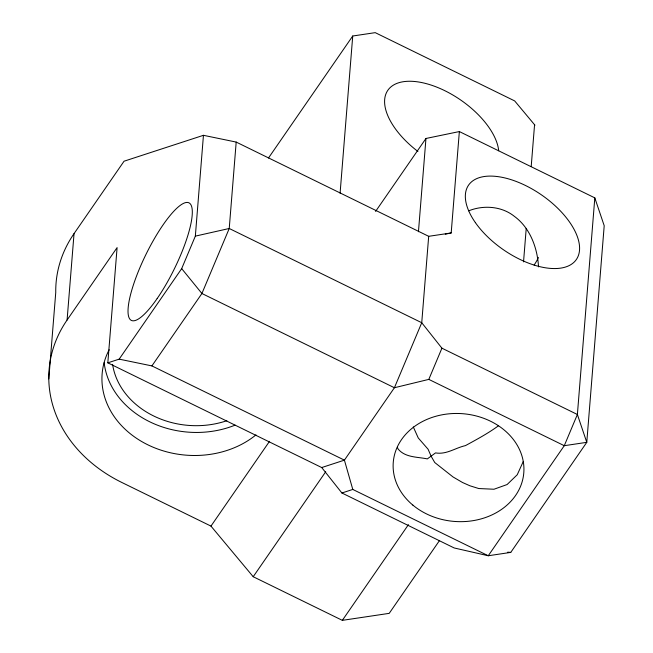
<?xml version="1.0" encoding="UTF-8"?>
<svg xmlns="http://www.w3.org/2000/svg" width="653" height="653" viewBox="0 0 653 653"><rect width="100%" height="100%" fill="white"/><g stroke="black" fill="none" stroke-linecap="round" stroke-linejoin="round"><path stroke-width="0.98" d="M48.795 378.895L55.75 292.487A143.219 118.169 4.6 0 1 74.042 233.619L124.054 161.209L203.45 135.31L236.19 142.076L428.686 236.313L451.19 232.958L459.353 131.563L425.96 138.477L375.581 211.417M439.591 540.415L389.212 613.355L342.335 620.35L253.209 576.721L210.968 526.106L121.85 482.477A143.219 118.169 4.6 0 1 67.088 320.027L74.042 233.619M459.353 131.563L594.818 197.875L604.205 225.726L586.778 442.334L510.76 552.397L488.256 555.752L454.194 547.965L341.903 492.991L321.717 467.548L107.827 362.839L117.099 247.618L67.088 320.027M107.827 362.839L119.172 359.142L181.681 268.628L195.345 236.125L203.45 135.31M236.19 142.076L229.236 228.493L201.916 293.499L151.904 365.909L119.172 359.142M340.091 193.182L352.734 36.005L375.238 32.65L514.67 100.913L534.954 125.205M418.451 231.758L425.96 138.477M428.686 236.313L421.74 322.729L394.412 387.735L344.409 460.145L321.717 467.548M523.535 261.886L526.228 228.37M531.216 166.409L534.562 124.764M594.818 197.875L577.383 414.492L564.274 445.697L488.256 555.752L352.791 489.44L341.903 492.991M181.681 268.628L201.916 293.499L394.412 387.735L428.809 379.385L441.918 348.18L421.74 322.729L229.236 228.493L195.345 236.125M523.282 461.467L517.241 474.747L507.112 484.534L493.995 489.236L478.771 488.542L469.891 485.775L462.487 482.485L453.019 476.943L434.751 462.528L431.16 456.3L428.115 449.272L418.255 437.951L413.292 426.923M268.489 158.002L352.734 36.005M210.968 526.106L269.526 441.314M253.209 576.721L325.692 471.784M342.335 620.35L408.435 524.645M498.288 425.919C487.864 433.478 476.723 439.485 465.45 445.615C455.19 447.901 446.546 454.79 435.527 452.904L427.34 458.904C417.324 456.774 405.374 457.729 398.11 449.052L397.399 447.313M468.748 210.821C483.44 204.879 501.7 206.185 514.278 216.282C530.081 227.75 537.468 247.936 538.529 266.889M445.297 234.174L451.19 232.958M507.732 552.16L510.76 552.397M441.918 348.18L577.383 414.492L586.778 442.334L564.274 445.697L428.809 379.385M151.904 365.909L344.409 460.145L352.791 489.44M417.92 151.463A65.471 33.385 34.6 0 1 386.568 92.448A65.471 33.385 34.6 0 1 447.264 91.926A65.471 33.385 34.6 0 1 498.696 150.761M255.96 434.898A90.024 74.279 4.6 0 1 141.766 441.575A90.024 74.279 4.6 0 1 109.182 349.739M235.096 425.136A90.024 74.279 4.6 0 1 104.17 362.693M226.828 420.712A81.837 67.528 4.6 0 1 112.585 364.35M538.423 257.453A65.471 54.019 4.6 0 1 534.113 265.053M157.185 298.494A65.471 15.925 -63.9 0 0 189.354 203.059A65.471 15.925 -63.9 0 0 133.922 283.329A65.471 15.925 -63.9 0 0 157.185 298.494M475.392 222.624A65.471 33.385 34.6 0 0 574.011 262.237A65.471 33.385 34.6 0 0 517.943 182.13A65.471 33.385 34.6 0 0 475.392 222.624M412.851 505.104A65.471 54.019 4.6 0 0 521.91 482.543A65.471 54.019 4.6 0 0 440.832 415.055A65.471 54.019 4.6 0 0 412.851 505.104"/></g></svg>
